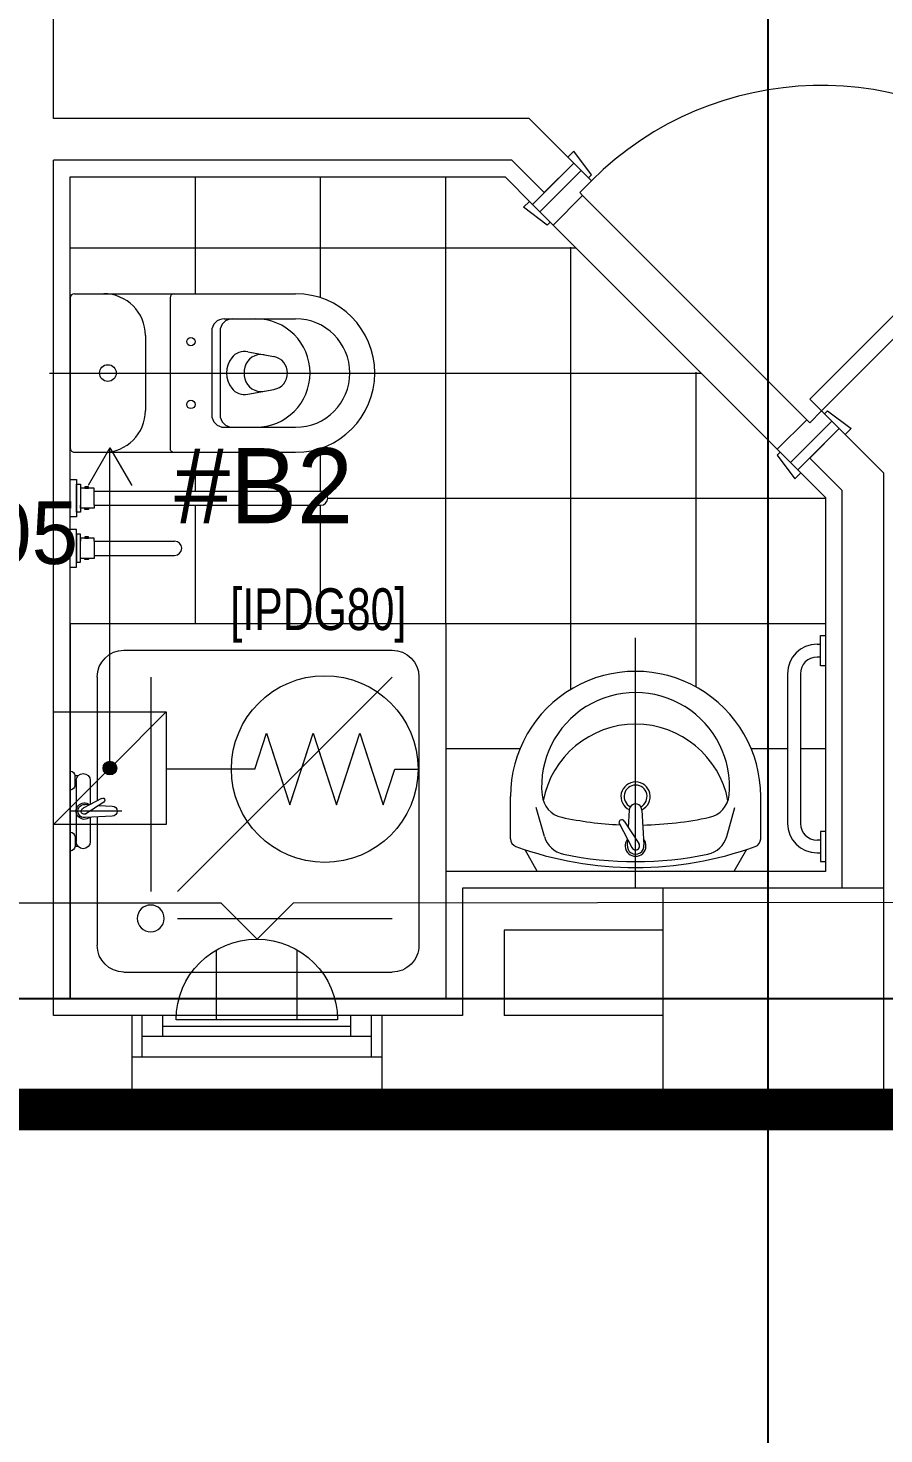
# Model space of a CAD drawing. Header units: metres. Extents: x 75097 to 220695, y -1557923 to -1361206.
# Drawn here: x 142590 to 144641, y -1441880 to -1438511 of the extents above; entities that cross this region are included whole.
import ezdxf
from ezdxf import colors
from ezdxf.entities.mleader import LeaderData, LeaderLine
from ezdxf.math import Vec2, Vec3

# ---------------------------------------------------------------- set-up
doc = ezdxf.new("R2010")
doc.units = ezdxf.units.M
doc.linetypes.add('DASHED2', pattern=[0.375, 0.25, -0.125])
doc.layers.get('0').update_dxf_attribs({"lineweight": 0})
for name, color, linetype, lineweight in [('A-100 - Copy$0$72_EGR_BASE_TEXT', 8, 'Continuous', 0), ('A-100 - Copy$0$Aluminum', 8, 'Continuous', 0), ('A-100 - Copy$0$car', 8, 'Continuous', 0), ('A-100 - Copy$0$Proj', 8, 'Continuous', 0), ('A-100 - Copy$0$SANIT', 8, 'Continuous', 0), ('A-100 - Copy$0$Structure', 8, 'Continuous', 9), ('A-100 - Copy$0$Tiles', 8, 'Continuous', 0), ('A-100 - Copy$0$Walls', 8, 'Continuous', 0), ('A-100 - Copy$0$Wooden Joinery', 8, 'Continuous', 0)]:
    doc.layers.add(name, color=color, linetype=linetype, lineweight=lineweight)
for name, color, linetype in [('A-100 - Copy$0$axes', 8, 'Continuous'), ('AMA-SO-POWER', 85, 'Continuous'), ('PD-VENT', 8, 'Continuous')]:
    doc.layers.add(name, color=color, linetype=linetype)
doc.layers.add('E-POWR', color=7, linetype='Continuous', lineweight=9, true_color=0x4e7e3e)
doc.layers.add('EXF', color=7, linetype='Continuous', lineweight=0, true_color=0x4e7e3e)
doc.styles.add('A-100 - Copy$0$X3G_ENTITY_2587EA', font='swisscl.ttf', dxfattribs={"height": 200})
doc.styles.add('Optima_5', font='', dxfattribs={"height": 3.001645})
doc.styles.get("Standard").update_dxf_attribs({"font": 'GOTHIC.TTF'})
doc.styles.get('Optima_5').set_extended_font_data('Optima')

# ---------------------------------------------------------------- blocks, each defined once
blk = doc.blocks.new('WALL OUTLET')
at = {"layer": 'E-POWR', "extrusion": (9.94399e-05, 4.90741e-07, 1)}
blk.add_line((-193.4, 0, 0), (193.4, 0, 0), dxfattribs=at)
blk.add_line((-193.4, 0, 0), (193.4, 0, 0), dxfattribs=at)
at = {"layer": 'E-POWR', "extrusion": (9.94399e-05, 4.90741e-07, 1), "elevation": 0}
for points in [[(-96.7, 0), (-96.7, 167.5)], [(96.7, 0), (96.7, 167.5)]]:
    blk.add_lwpolyline(points, dxfattribs=at)
at = {"layer": 'E-POWR', "extrusion": (9.94399e-05, 4.90741e-07, 1)}
blk.add_arc((0, 0, 0), 193.4, 359.9963, 179.9963, dxfattribs=at)
blk = doc.blocks.new('E-WATER HEATER SKT')
at = {"layer": 'E-POWR'}
h = blk.add_hatch(color=256, dxfattribs=at)
h.dxf.hatch_style = 1
h.paths.add_polyline_path([(-0.4153, 0.0019, 1), (-0.4426, 0.0019, 1)])
for p, q in [((-0.5415, -0.1106), (-0.5415, 0.1144)), ((-0.5415, 0.1144), (-0.3165, 0.1144))]:
    blk.add_line(p, q, dxfattribs=at)
blk.add_lwpolyline([(-0.5415, 0.1144), (-0.3165, 0.1144), (-0.3165, -0.1106), (-0.5415, -0.1106)], close=True, dxfattribs=at)
for points in [[(-0.4208, 0.01), (-0.3165, 0.1144)], [(-0.1398, 0), (-0.1165, 0.0717), (-0.0932, 0)], [(-0.1398, 0), (-0.1165, 0.0717), (-0.0699, -0.0717), (-0.0233, 0.0717), (0.0233, -0.0717), (0.0699, 0.0717), (0.1165, -0.0717), (0.1398, 0), (0.1865, 0)], [(-0.0466, 0), (-0.0233, 0.0717), (0, 0)], [(0.0466, 0), (0.0699, 0.0717), (0.0932, 0)], [(-0.1398, 0), (-0.3165, 0)], [(-0.0932, 0), (-0.0699, -0.0717), (-0.0466, 0)], [(0, 0), (0.0233, -0.0717), (0.0466, 0)], [(0.0932, 0), (0.1165, -0.0717), (0.1398, 0)], [(-0.5415, -0.1106), (-0.4371, -0.0063)]]:
    blk.add_lwpolyline(points, dxfattribs=at)
for centre, radius in [((0, 0), 0.1865), ((-0.429, 0.0019), 0.0137)]:
    blk.add_circle(centre, radius, dxfattribs=at)
blk = doc.blocks.new('arrow')
at = {"layer": 'E-POWR'}
for points in [[(140757.7, -1398284.6), (140667.3, -1398232.4)], [(139990, -1398284.6), (140757.7, -1398284.6), (140757.7, -1398284.6)], [(140757.7, -1398284.6), (140667.3, -1398336.8)]]:
    blk.add_lwpolyline(points, dxfattribs=at)
blk = doc.blocks.new('A-100 - Copy$0$A$C5B88081F')
at = {"layer": 'A-100 - Copy$0$car'}
for p, q in [((91.9, -7.1), (629.3, -544.5)), ((558.6, -615.2), (21.2, -77.8))]:
    blk.add_line(p, q, dxfattribs=at)
at = {"layer": 'A-100 - Copy$0$Wooden Joinery'}
for p, q in [((1102.4, 41.7), (1038.7, -21.9)), ((1158.9, 41.7), (1130.6, 13.4)), ((1151.9, 34.6), (1144.8, 41.7)), ((1166, 34.6), (1158.9, 41.7)), ((1116.5, 27.6), (1052.9, -36.1)), ((1137.7, 20.5), (1130.6, 27.6)), ((1137.7, 6.3), (1130.6, 13.4)), ((1194.3, 6.3), (1201.4, -0.7)), ((1166, -21.9), (1173.1, -29)), ((1201.4, -0.7), (1173.1, -29)), ((1180.1, -21.9), (1187.2, -29)), ((1194.3, -7.8), (1201.4, -14.9)), ((1045.8, -71.4), (1038.7, -64.4)), ((1059.9, -57.3), (1045.8, -71.4)), ((1059.9, -57.3), (1052.9, -50.2)), ((1187.2, -43.2), (1123.6, -106.8)), ((1201.4, -57.3), (1137.7, -120.9)), ((1102.4, -99.7), (1088.2, -113.9)), ((1102.4, -99.7), (1109.4, -106.8)), ((1088.2, -113.9), (1095.3, -120.9))]:
    blk.add_line(p, q, dxfattribs=at)
for points in [[(88.4, 53), (-10.6, -46), (-28.3, -28.3), (70.7, 70.7), (88.4, 53)], [(88.4, 53), (113.1, 28.3), (84.9, 0), (91.9, -7.1), (21.2, -77.8), (-10.6, -46), (88.4, 53)], [(689.4, -548), (664.7, -523.3), (636.4, -551.5), (629.3, -544.5), (558.6, -615.2), (590.4, -647), (689.4, -548)], [(689.4, -548), (590.4, -647), (608.1, -664.7), (707.1, -565.7), (689.4, -548)]]:
    blk.add_lwpolyline(points, dxfattribs=at)
for points in [[(106.1, 35.4), (113.1, 42.4), (70.7, 99), (56.6, 84.9)], [(636.4, -495), (1187.2, 55.8), (1215.5, 27.6), (664.7, -523.3)], [(14.1, -70.7), (7.1, -77.8), (-49.5, -35.4), (-35.4, -21.2)], [(671.8, -530.3), (678.8, -523.3), (735.4, -565.7), (721.2, -579.8)], [(565.7, -622.3), (558.6, -629.3), (601, -685.9), (615.2, -671.8)]]:
    blk.add_lwpolyline(points, close=True, dxfattribs=at)
for centre, radius, start, end in [((664.7, -523.3), 780, 47.9395, 135), ((1123.6, 20.5), 30, 45, 135), ((1123.6, 20.5), 10, 45, 135), ((1059.9, -43.2), 30, 135, 225), ((1180.1, -36.1), 10, 315, 45), ((1180.1, -36.1), 30, 315, 45), ((1059.9, -43.2), 10, 135, 225), ((1116.5, -99.7), 30, 225, 315), ((1116.5, -99.7), 10, 225, 315)]:
    blk.add_arc(centre, radius, start, end, dxfattribs=at)
blk = doc.blocks.new('A-100 - Copy$0$SHOWER TRAY 80x80')
at = {"layer": 'A-100 - Copy$0$SANIT'}
for p, q in [((0, 0), (0, 0.8)), ((0.8, 0.8), (0, 0.8)), ((0.8, 0), (0.8, 0.8)), ((0.1143, 0.7429), (0.6857, 0.7429)), ((0.0571, 0.4124), (0.0571, 0.6857)), ((0.7429, 0.1143), (0.7429, 0.6857)), ((0.2286, 0.6286), (0.6857, 0.6286)), ((0.1714, 0.1143), (0.1714, 0.5714)), ((0.2286, 0.5714), (0.6857, 0.1143)), ((0.01, 0.455), (0.01, 0.475)), ((0.0163, 0.475), (0.01, 0.475)), ((0.0125, 0.455), (0.01, 0.455)), ((0.0125, 0.335), (0.0125, 0.465)), ((0.0425, 0.4133), (0.0425, 0.465)), ((0.11, 0.4), (0, 0.4)), ((0.0667, 0.3728), (0.0271, 0.3939)), ((0.0895, 0.4105), (0.0316, 0.4139)), ((0.0715, 0.3808), (0.0334, 0.4058)), ((0.0608, 0.3878), (0.0895, 0.3895)), ((0.0407, 0.3866), (0.0316, 0.3861)), ((0.0425, 0.335), (0.0425, 0.3857)), ((0.0571, 0.1143), (0.0571, 0.3779)), ((0.01, 0.345), (0.01, 0.325)), ((0.0125, 0.345), (0.01, 0.345)), ((0.0163, 0.325), (0.01, 0.325)), ((0.1143, 0.0571), (0.6857, 0.0571)), ((0, 0), (0.8, 0))]:
    blk.add_line(p, q, dxfattribs=at)
blk.add_circle((0.1714, 0.6286), 0.0286, dxfattribs=at)
for centre, radius, start, end in [((0.1143, 0.6857), 0.0571, 90, 180), ((0.6857, 0.6857), 0.0571, 360, 90), ((0, 0.475), 0.01, 0, 90), ((0.0275, 0.465), 0.015, 0, 180), ((0, 0.455), 0.01, 270, 0), ((0.03, 0.4), 0.0175, 49.632, 309.2526), ((0.03, 0.4), 0.014, 83.2671, 276.7329), ((0.03, 0.4), 0.00676, 54.0423, 244.5873), ((0.0895, 0.4), 0.0105, 270, 90), ((0.0691, 0.3768), 0.00467, 239.3148, 59.3148), ((0, 0.345), 0.01, 0, 90), ((0.0275, 0.335), 0.015, 180, 0), ((0, 0.325), 0.01, 270, 0), ((0.1143, 0.1143), 0.0571, 180, 270), ((0.6857, 0.1143), 0.0571, 270, 360)]:
    blk.add_arc(centre, radius, start, end, dxfattribs=at)
blk = doc.blocks.new('A-100 - Copy$0$lav-manta 60')
at = {"layer": 'A-100 - Copy$0$SANIT'}
for p, q in [((0, 0.04), (0, -0.56)), ((-0.2658, -0.0529), (-0.2358, 0)), ((-0.2358, 0), (0.2358, 0)), ((0.2658, -0.0529), (0.2358, 0)), ((-0.015, -0.1473), (-0.0199, -0.064)), ((0.0274, -0.121), (-0.0078, -0.0673)), ((0.0389, -0.1142), (0.0087, -0.0575)), ((0.0191, -0.077), (0.0199, -0.064)), ((-0.3, -0.0789), (-0.3, -0.18)), ((-0.2185, -0.0841), (-0.2383, -0.1537)), ((0.2185, -0.0841), (0.2383, -0.1537)), ((0.3, -0.0789), (0.3, -0.18)), ((0.015, -0.1473), (0.0174, -0.1057))]:
    blk.add_line(p, q, dxfattribs=at)
for centre, radius, start, end in [((0, -0.8557), 0.8457, 70.1771, 109.8229), ((0, -0.8696), 0.8457, 78.1914, 101.8086), ((-0.28, -0.0789), 0.02, 109.8229, 180), ((-0.1608, -0.1006), 0.06, 101.8086, 164.0794), ((0, -0.0617), 0.025, 320.7474, 220.368), ((0, -0.0617), 0.02, 353.2671, 186.682), ((0, -0.0617), 0.00966, 25.4127, 215.9577), ((0.1608, -0.1006), 0.06, 15.9206, 78.1914), ((0.28, -0.0789), 0.02, 0, 70.1771), ((-0.1645, -0.189), 0.06, 102.0883, 174.8142), ((0, -0.9572), 0.8457, 91.1572, 102.0883), ((0, -0.9572), 0.8457, 88.5486, 88.844), ((0.0332, -0.1176), 0.00666, 210.6852, 30.6852), ((0, -0.9572), 0.8457, 77.9117, 87.4274), ((0.1645, -0.189), 0.06, 5.1858, 77.9117), ((0, -0.18), 0.035, 115.3106, 64.6894), ((0, -0.18), 0.0275, 117.1496, 62.8504), ((0, -0.1473), 0.015, 180, 0), ((0, -0.18), 0.3, 180, 0), ((0, -0.2039), 0.2252, 174.8142, 5.1858), ((0, -0.1282), 0.2252, 190.6097, 349.3903)]:
    blk.add_arc(centre, radius, start, end, dxfattribs=at)
blk = doc.blocks.new('A-100 - Copy$0$WC manta')
at = {"layer": 'A-100 - Copy$0$SANIT'}
for p, q in [((-0.13, 0.18), (-0.13, -0.18)), ((-0.12, 0.19), (0.41, 0.19)), ((0.109, 0.18), (0.109, -0.18)), ((0.239, 0.13), (0.41, 0.13)), ((0.05, 0.09), (0.05, -0.09)), ((0.209, 0.1), (0.209, -0.1)), ((0.229, 0.1), (0.229, -0.1)), ((0.2955, 0.051), (0.3581, 0.0393)), ((-0.18, 0), (0.65, 0)), ((0.2955, -0.051), (0.3581, -0.0393)), ((0.239, -0.13), (0.41, -0.13)), ((-0.12, -0.19), (0.41, -0.19))]:
    blk.add_line(p, q, dxfattribs=at)
for centre, radius in [((0.159, 0.0752), 0.01), ((-0.04, 0), 0.02), ((0.159, -0.0753), 0.01)]:
    blk.add_circle(centre, radius, dxfattribs=at)
for centre, radius, start, end in [((-0.12, 0.18), 0.01, 90, 180), ((-0.05, 0.09), 0.1, 0, 90), ((0.119, 0.18), 0.01, 90, 180), ((0.41, 0), 0.19, 270, 90), ((0.239, 0.1), 0.03, 90, 180), ((0.259, 0.1), 0.03, 90, 180), ((0.3147, 0), 0.13, 270, 90), ((0.41, 0), 0.13, 270, 90), ((0.3029, 0), 0.0588, 141.525, 218.475), ((0.2882, 0.0117), 0.04, 79.4289, 141.525), ((0.3271, 0.0044), 0.04, 79.4289, 166.4176), ((0.3507, 0), 0.04, 280.5711, 79.4289), ((0.3454, 0), 0.0588, 166.4176, 193.5824), ((0.3271, -0.0044), 0.04, 193.5824, 280.5711), ((0.2882, -0.0117), 0.04, 218.475, 280.5711), ((-0.05, -0.09), 0.1, 270, 0), ((0.239, -0.1), 0.03, 180, 270), ((0.259, -0.1), 0.03, 180, 270), ((-0.12, -0.18), 0.01, 180, 270), ((0.119, -0.18), 0.01, 180, 270)]:
    blk.add_arc(centre, radius, start, end, dxfattribs=at)
blk = doc.blocks.new('A-100 - Copy')
at = {"layer": 'A-100 - Copy$0$Aluminum'}
for p, q in [((143438.3, -1440877.7, -2.4), (142838.3, -1440877.7, -2.4)), ((142863.3, -1440977.7, -2.4), (142863.3, -1440877.7, -2.4)), ((142913.3, -1440927.7, -2.4), (142913.3, -1440877.7, -2.4)), ((143363.3, -1440927.7, -2.4), (143363.3, -1440877.7, -2.4)), ((143413.3, -1440977.7, -2.4), (143413.3, -1440877.7, -2.4)), ((142913.3, -1440902.7, -2.4), (143363.3, -1440902.7, -2.4)), ((143413.3, -1440927.7, -2.4), (142863.3, -1440927.7, -2.4)), ((143438.3, -1440977.7, -2.4), (142838.3, -1440977.7, -2.4))]:
    blk.add_line(p, q, dxfattribs=at)
at = {"layer": 'A-100 - Copy$0$axes'}
for p, q in [((144363.7, -1477297.4, 0), (144363.7, -1387547.7, 0)), ((178675.3, -1440837.7, 2.4), (83612.8, -1440837.7, 2.4))]:
    blk.add_line(p, q, dxfattribs=at)
at = {"layer": 'A-100 - Copy$0$Proj'}
blk.add_line((142838.3, -1441102.7, 0), (143438.3, -1441102.7, 0), dxfattribs=at)
at = {"layer": 'A-100 - Copy$0$SANIT'}
for p, q in [((142691.2, -1439592.7, -2.4), (142706.2, -1439592.7, -2.4)), ((142706.2, -1439592.7, -2.4), (142706.2, -1439682.7, -2.4)), ((142706.2, -1439604.3, -2.4), (142715.4, -1439604.3, -2.4)), ((142706.2, -1439671, -2.4), (142706.2, -1439604.3, -2.4)), ((142715.4, -1439604.3, -2.4), (142715.4, -1439671, -2.4)), ((142715.4, -1439613.3, -2.4), (142715.4, -1439620.7, -2.4)), ((142748.2, -1439613.3, -2.4), (142715.4, -1439613.3, -2.4)), ((142726.4, -1439610.3, -2.4), (142726.4, -1439613.3, -2.4)), ((142735.2, -1439610.3, -2.4), (142726.4, -1439610.3, -2.4)), ((142726.4, -1439613.3, -2.4), (142735.2, -1439613.3, -2.4)), ((142735.2, -1439613.3, -2.4), (142735.2, -1439610.3, -2.4)), ((142748.2, -1439620.7, -2.4), (142748.2, -1439613.3, -2.4)), ((142748.2, -1439654.7, -2.4), (142748.2, -1439620.7, -2.4)), ((142748.2, -1439620.7, -2.4), (143291.2, -1439620.7, -2.4)), ((142715.4, -1439671, -2.4), (142706.2, -1439671, -2.4)), ((142715.4, -1439662, -2.4), (142715.4, -1439654.7, -2.4)), ((142748.2, -1439662, -2.4), (142715.4, -1439662, -2.4)), ((142726.4, -1439662, -2.4), (142735.2, -1439662, -2.4)), ((142726.4, -1439665, -2.4), (142726.4, -1439662, -2.4)), ((142735.2, -1439665, -2.4), (142726.4, -1439665, -2.4)), ((142735.2, -1439662, -2.4), (142735.2, -1439665, -2.4)), ((142748.2, -1439654.7, -2.4), (142748.2, -1439662, -2.4)), ((142748.2, -1439654.7, -2.4), (143291.2, -1439654.7, -2.4)), ((142706.2, -1439682.7, -2.4), (142691.2, -1439682.7, -2.4)), ((142706.2, -1439712.7, -2.4), (142691.2, -1439712.7, -2.4)), ((142706.2, -1439802.7, -2.4), (142706.2, -1439712.7, -2.4)), ((142706.2, -1439724.3, -2.4), (142706.2, -1439791, -2.4)), ((142715.4, -1439724.3, -2.4), (142706.2, -1439724.3, -2.4)), ((142715.4, -1439791, -2.4), (142715.4, -1439724.3, -2.4)), ((142715.4, -1439733.3, -2.4), (142715.4, -1439740.7, -2.4)), ((142748.2, -1439733.3, -2.4), (142715.4, -1439733.3, -2.4)), ((142726.4, -1439730.3, -2.4), (142726.4, -1439733.3, -2.4)), ((142735.2, -1439730.3, -2.4), (142726.4, -1439730.3, -2.4)), ((142726.4, -1439733.3, -2.4), (142735.2, -1439733.3, -2.4)), ((142735.2, -1439733.3, -2.4), (142735.2, -1439730.3, -2.4)), ((142748.2, -1439740.7, -2.4), (142748.2, -1439733.3, -2.4)), ((142748.2, -1439740.7, -2.4), (142748.2, -1439774.7, -2.4)), ((142748.2, -1439740.7, -2.4), (142941.2, -1439740.7, -2.4)), ((142691.2, -1439802.7, -2.4), (142706.2, -1439802.7, -2.4)), ((142706.2, -1439791, -2.4), (142715.4, -1439791, -2.4)), ((142748.2, -1439782, -2.4), (142715.4, -1439782, -2.4)), ((142726.4, -1439782, -2.4), (142735.2, -1439782, -2.4)), ((142726.4, -1439785, -2.4), (142726.4, -1439782, -2.4)), ((142735.2, -1439785, -2.4), (142726.4, -1439785, -2.4)), ((142735.2, -1439782, -2.4), (142735.2, -1439785, -2.4)), ((142748.2, -1439774.7, -2.4), (142748.2, -1439782, -2.4)), ((142748.2, -1439774.7, -2.4), (142941.2, -1439774.7, -2.4)), ((144489.5, -1439967.1, -2.4), (144501.2, -1439967.1, -2.4)), ((144489.5, -1440039.1, -2.4), (144489.5, -1439967.1, -2.4)), ((144481.2, -1439987.8, -2.4), (144489.5, -1439987.8, -2.4)), ((144489.5, -1440018.4, -2.4), (144481.2, -1440018.4, -2.4)), ((144501.2, -1440039.1, -2.4), (144489.5, -1440039.1, -2.4)), ((144410.6, -1440057.6, -2.4), (144410.6, -1440417.4, -2.4)), ((144441.2, -1440057.8, -2.4), (144441.2, -1440417.3, -2.4)), ((144489.5, -1440436.3, -2.4), (144489.5, -1440508.3, -2.4)), ((144501.2, -1440436.3, -2.4), (144489.5, -1440436.3, -2.4)), ((144489.5, -1440457, -2.4), (144481.2, -1440457, -2.4)), ((144481.2, -1440487.6, -2.4), (144489.5, -1440487.6, -2.4)), ((144489.5, -1440508.3, -2.4), (144501.2, -1440508.3, -2.4))]:
    blk.add_line(p, q, dxfattribs=at)
for centre, radius, start, end in [((143291.2, -1439637.7, -2.4), 17, 269.9964, 89.9964), ((142941.2, -1439757.7, -2.4), 17, 269.9962, 89.9962), ((144481.2, -1440058.4, -2.4), 70.6, 90.0005, 180.0005), ((144481.2, -1440058.4, -2.4), 40, 90.0005, 180.0005), ((144481.2, -1440417, -2.4), 70.6, 179.9995, 269.9995), ((144481.2, -1440417, -2.4), 40, 179.9995, 269.9995)]:
    blk.add_arc(centre, radius, start, end, dxfattribs=at)
at = {"layer": 'A-100 - Copy$0$Structure', "elevation": 0}
blk.add_lwpolyline([(144111.7, -1441102.7), (144641.7, -1441102.7), (144641.7, -1440572.7), (144111.7, -1440572.7)], close=True, dxfattribs=at)
at = {"layer": 'A-100 - Copy$0$Tiles'}
for p, q in [((142991.2, -1439147.7, -2.4), (142991.2, -1438867.7, -2.4)), ((143291.2, -1439157.4, -2.4), (143291.2, -1438867.7, -2.4)), ((143591.2, -1439937.7, -2.4), (143591.2, -1438867.7, -2.4)), ((142691.2, -1439037.7, -2.4), (143903.2, -1439037.7, -2.4)), ((143891.2, -1440095.8, -2.4), (143891.2, -1439035.7, -2.4)), ((144191.2, -1440090.1, -2.4), (144191.2, -1439335.7, -2.4)), ((143421.2, -1439337.7, -2.4), (144203.2, -1439337.7, -2.4)), ((142991.2, -1439620.7, -2.4), (142991.2, -1439527.7, -2.4)), ((143291.2, -1439620.7, -2.4), (143291.2, -1439518, -2.4)), ((143308.2, -1439637.7, -2.4), (144501.2, -1439637.7, -2.4)), ((142991.2, -1439937.7, -2.4), (142991.2, -1439654.7, -2.4)), ((143291.2, -1439937.7, -2.4), (143291.2, -1439654.7, -2.4)), ((143591.2, -1439937.7, -2.4), (144501.2, -1439937.7, -2.4)), ((143591.2, -1440237.7, -2.4), (143769.2, -1440237.7, -2.4)), ((144323.3, -1440237.7, -2.4), (144410.6, -1440237.7, -2.4)), ((144441.2, -1440237.7, -2.4), (144501.2, -1440237.7, -2.4)), ((143591.2, -1440537.7, -2.4), (143591.2, -1440537.7, 0))]:
    blk.add_line(p, q, dxfattribs=at)
at = {"layer": 'A-100 - Copy$0$Tiles', "elevation": -4.7}
blk.add_lwpolyline([(144435.4, -1439569.9), (144501.2, -1439635.7), (144501.2, -1440532.7), (143591.2, -1440532.7), (143591.2, -1440837.7), (142691.2, -1440837.7), (142691.2, -1438867.7), (143733.2, -1438867.7), (143799, -1438933.5)], dxfattribs=at)
at = {"layer": 'A-100 - Copy$0$Walls'}
for p, q in [((142651.2, -1438727.7, 0), (142651.2, -1434989.8, 0)), ((143791.2, -1438727.7, 0), (142651.2, -1438727.7, 0)), ((143791.2, -1438727.7, 0), (143898, -1438834.5, 0)), ((142651.2, -1440877.7, 0), (142651.2, -1438827.7, 0)), ((143749.8, -1438827.7, 0), (142651.2, -1438827.7, 0)), ((143749.8, -1438827.7, 0), (143827.3, -1438905.2, 0)), ((143898, -1438834.5, 0), (143827.3, -1438905.2, 0)), ((144534.4, -1439470.9, 0), (144463.7, -1439541.6, 0)), ((144534.4, -1439470.9, 0), (144641.2, -1439577.7, 0)), ((144463.7, -1439541.6, 0), (144541.2, -1439619.1, 0)), ((144641.2, -1440572.7, 0), (144641.2, -1439577.7, 0)), ((144541.2, -1440572.7, 0), (144541.2, -1439619.1, 0)), ((142838.3, -1440877.7, 0), (142651.2, -1440877.7, 0)), ((142838.3, -1440877.7, 0), (142838.3, -1441102.7, 0)), ((143631.2, -1440877.7, 0), (143438.3, -1440877.7, 0)), ((143438.3, -1440877.7, 0), (143438.3, -1441102.7, 0)), ((144111.7, -1440877.7, 0), (143731.2, -1440877.7, 0)), ((142838.3, -1441102.7, 0), (142288.3, -1441102.7, 0)), ((144111.7, -1441102.7, 0), (143438.3, -1441102.7, 0))]:
    blk.add_line(p, q, dxfattribs=at)
at = {"layer": 'A-100 - Copy$0$Walls', "elevation": 0}
for points in [[(144111.2, -1440572.7), (143631.2, -1440572.7), (143631.2, -1440877.7)], [(144111.2, -1440672.7), (143731.2, -1440672.7), (143731.2, -1440877.7)]]:
    blk.add_lwpolyline(points, dxfattribs=at)
at = {"layer": 'A-100 - Copy$0$SANIT'}
for name, p, xscale, yscale, zscale, rotation in [('A-100 - Copy$0$WC manta', (142821.2, -1439337.7, -2.4), 999.9999999999995, 999.9999999999995, 999.9999999999995, 359.998164510126), ('A-100 - Copy$0$SHOWER TRAY 80x80', (142691.2, -1439937.7, -2.4), -1125.00003893818, 1125.00003893818, 1125.00003893818, 179.9999999234013), ('A-100 - Copy$0$lav-manta 60', (144046.2, -1440532.7, -4.7), 1000.00000000022, 1000.00000000022, 1000.00000000022, 179.998164510126)]:
    blk.add_blockref(name, p, dxfattribs=dict(at, xscale=xscale, yscale=yscale, zscale=zscale, rotation=rotation))
at = {"layer": 'A-100 - Copy$0$Wooden Joinery'}
blk.add_blockref('A-100 - Copy$0$A$C5B88081F', (143827.3, -1438905.2, -2.4), dxfattribs=at)
at = {"layer": 'A-100 - Copy$0$72_EGR_BASE_TEXT', "insert": (143285.8, -1439853.7, -2.4), "char_height": 100, "attachment_point": 2, "style": 'A-100 - Copy$0$X3G_ENTITY_2587EA'}
blk.add_mtext('[IPDG80]', dxfattribs=at)

msp = doc.modelspace()

# ---------------------------------------------------------------- linework, layer by layer
at = {"layer": 'E-POWR', "color": 240, "linetype": 'DASHED2', "ltscale": 500, "true_color": 0xf10e52, "const_width": 100, "elevation": 0}
msp.add_lwpolyline([(115125.3, -1447867.7), (115125.3, -1441102.7), (159446.3, -1441102.7)], dxfattribs=at)
at = {"layer": 'EXF', "color": 85}
msp.add_lwpolyline([(120345.3, -1440684.3), (120345.3, -1440684.3), (120445.4, -1440599.8), (121409.1, -1440599.8), (121496.3, -1440686.9), (121583.5, -1440599.8), (131101.1, -1440597.1), (131188.2, -1440684.3), (131275.4, -1440597.1), (132264, -1440597.1), (132351.2, -1440684.3), (132438.3, -1440597.1), (141902.8, -1440597.1), (141990, -1440684.3), (142077.1, -1440607.1), (143052.1, -1440607.1), (143139.3, -1440694.3), (143226.4, -1440607.1), (152702.1, -1440597.1), (152789.3, -1440684.3), (152876.4, -1440597.1), (153851.1, -1440597.1), (153938.3, -1440684.3), (153938.3, -1440684.3)], dxfattribs=at)

# ---------------------------------------------------------------- block references
at = {"layer": 'AMA-SO-POWER', "color": 85, "xscale": 1200, "yscale": 1200, "zscale": 1200, "rotation": 4.655473189267505e-05}
msp.add_blockref('E-WATER HEATER SKT', (143301, -1440286.9, -2.4), dxfattribs=at)
at = {"layer": 'E-POWR', "color": 85, "rotation": 89.99999999999754}
msp.add_blockref('arrow', (-1255498.4, -1580274.7, -2.4), dxfattribs=at)
at = {"layer": 'PD-VENT', "color": 85, "xscale": -1, "rotation": 359.9816343017128}
msp.add_blockref('WALL OUTLET', (143138.3, -1440887.7, -2.4), dxfattribs=at)

# ---------------------------------------------------------------- texts
at = {"layer": 'E-POWR'}
msp.add_text('TO MCP-05', height=150, dxfattribs=at).set_placement((141640, -1439795.4, -4.1))
at = {"layer": 'E-POWR', "insert": (142940.2, -1439517.7, -2.4), "char_height": 180.1, "width": 3.637978807091713e-12, "attachment_point": 1, "rotation": 360, "line_spacing_factor": 1.047943, "style": 'Optima_5'}
msp.add_mtext('#B2', dxfattribs=at)

# ---------------------------------------------------------------- leaders
at = {"layer": 'E-POWR'}
ml = msp.add_multileader_mtext('Standard', dxfattribs=at)
ml.set_content('LIGHTING IN THIS ZONE IS FED FROM LP-05\\PNORMAL POWER IN THIS ZONE IS FED FROM PP-05\\PUPS POWER SOCKET IN THIS ZONE IS FED FROM UPP-04\\PMECHANICAL EQUIPMENT IN THIS ZONE IS FED FROM MCP-05', color=256)
ml.set_leader_properties()
ml.build(insert=Vec2(0, 0))
ml.multileader.update_dxf_attribs({"text_right_attachment_type": 6, "dogleg_length": 200, "arrow_head_size": 200})
ctx = ml.context
ctx.base_point, ctx.char_height, ctx.arrow_head_size, ctx.landing_gap_size, ctx.plane_origin = Vec3(135092.5, -1443803.4, -4.7), 250, 200, 100, Vec3(137065.9, -1444135.5, -4.7)
ctx.right_attachment = 6
notes = []
notes.append((ctx, [(1, (1, 1, 0), (144364.1, -1443975.2, -4.7), (-1, 0), 200, [(0, [(146128.8, -1441142.4, -4.7)], 0, [])])]))
ctx.mtext.insert, ctx.mtext.width, ctx.mtext.flow_direction = Vec3(135192.5, -1443675.2, -4.7), 9228.761, 5
for ctx, leaders in notes:
    for number, flags, end, landing, length, lines in leaders:
        leader = LeaderData()
        leader.index, (leader.has_last_leader_line, leader.has_dogleg_vector, leader.attachment_direction) = number, flags
        leader.last_leader_point, leader.dogleg_vector, leader.dogleg_length = Vec3(end), Vec3(landing), length
        for number, points, colour, breaks in lines:
            line = LeaderLine()
            line.index, line.vertices, line.color, line.breaks = number, Vec3.list(points), colors.encode_raw_color(colour), breaks
            leader.lines.append(line)
        ctx.leaders.append(leader)

# ---------------------------------------------------------------- next in the draw order: block references
msp.add_blockref('A-100 - Copy', (0, 0))

doc.saveas('drawing.dxf')
